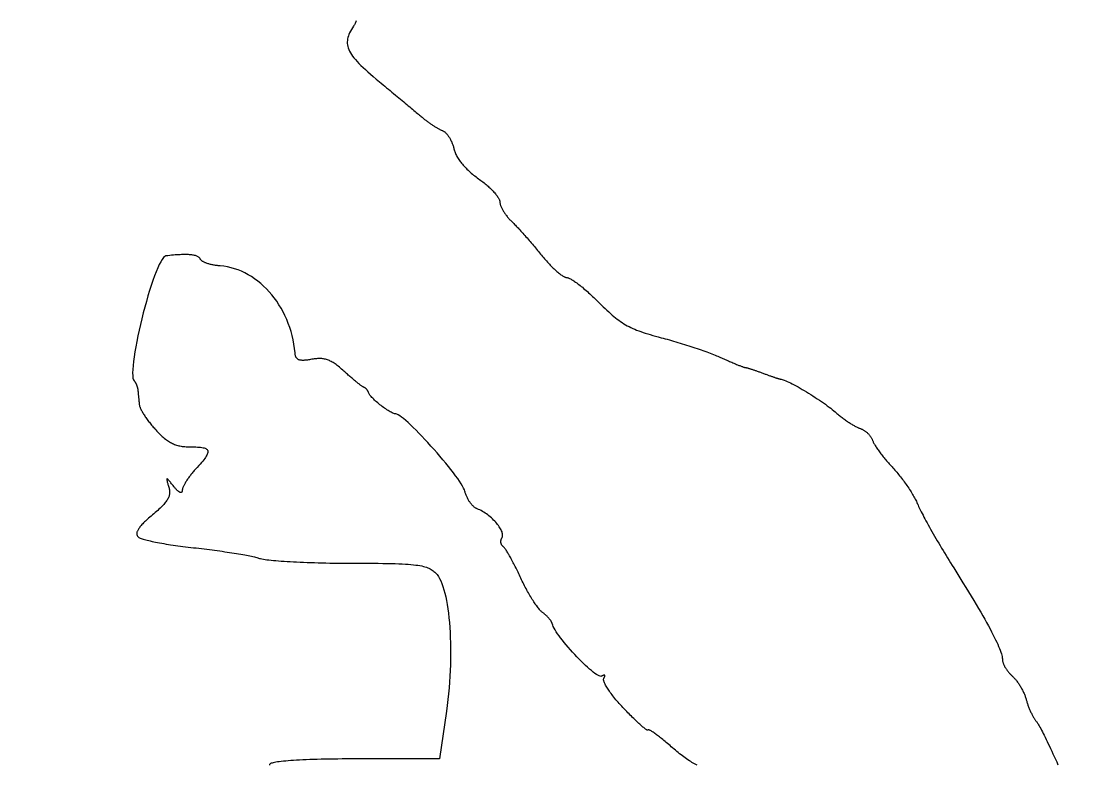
# Model space of a CAD drawing. Extents: x -25 to 25, y -25 to 25.
# Drawn here: x 6.08 to 15.13, y -0.2 to 6.1 of the extents above; entities that cross this region are included whole.
import ezdxf

# ---------------------------------------------------------------- set-up
doc = ezdxf.new("R2010")
doc.units = 0
doc.layers.add('CUT', color=1, linetype='CONTINUOUS')
doc.layers.add('YOUMU', color=7, linetype='CONTINUOUS')

msp = doc.modelspace()

# ---------------------------------------------------------------- linework, layer by layer
at = {"layer": 'CUT'}
msp.add_circle((0, 0), 25, dxfattribs=at)
at = {"layer": 'YOUMU'}
for points in [[(8.914, 6.1023), (8.9107, 6.0946), (8.9073, 6.0872), (8.904, 6.0803), (8.9006, 6.0739), (8.8973, 6.0679), (8.8941, 6.0624), (8.8908, 6.0574), (8.8811, 6.0428), (8.8723, 6.0286), (8.8644, 6.0147), (8.8574, 6.0012), (8.8515, 5.9879), (8.8465, 5.9748), (8.8426, 5.962), (8.8397, 5.9492), (8.8379, 5.9366), (8.8371, 5.924), (8.8375, 5.9113), (8.8389, 5.8987), (8.8416, 5.8859), (8.8454, 5.873), (8.8504, 5.8599), (8.8566, 5.8465), (8.864, 5.8329), (8.8728, 5.8189), (8.8827, 5.8045), (8.894, 5.7898), (8.9066, 5.7745), (8.9206, 5.7587), (8.9359, 5.7424), (8.9526, 5.7255), (8.9708, 5.7078), (8.9903, 5.6895), (9.0113, 5.6705), (9.0338, 5.6506), (9.0578, 5.6299), (9.0833, 5.6083), (9.1103, 5.5858), (9.1253, 5.5734), (9.1403, 5.561), (9.1553, 5.5485), (9.1703, 5.5361), (9.1853, 5.5236), (9.2003, 5.5112), (9.2152, 5.4989), (9.2299, 5.4866), (9.2446, 5.4744), (9.2591, 5.4624), (9.2734, 5.4505), (9.2876, 5.4388), (9.3014, 5.4272), (9.3151, 5.4159), (9.3284, 5.4048), (9.3414, 5.3939), (9.3541, 5.3834), (9.3665, 5.3731), (9.3784, 5.3631), (9.39, 5.3535), (9.401, 5.3443), (9.4117, 5.3354), (9.4218, 5.327), (9.4314, 5.3189), (9.4405, 5.3114), (9.4489, 5.3043), (9.4568, 5.2977), (9.4641, 5.2916), (9.4707, 5.286), (9.4766, 5.281), (9.4819, 5.2766), (9.4868, 5.2725), (9.4919, 5.2683), (9.4971, 5.2642), (9.5024, 5.26), (9.5078, 5.2558), (9.5132, 5.2517), (9.5188, 5.2475), (9.5244, 5.2434), (9.53, 5.2393), (9.5357, 5.2353), (9.5414, 5.2313), (9.5471, 5.2274), (9.5529, 5.2235), (9.5586, 5.2197), (9.5643, 5.2159), (9.57, 5.2123), (9.5756, 5.2087), (9.5812, 5.2052), (9.5867, 5.2019), (9.5921, 5.1986), (9.5974, 5.1955), (9.6027, 5.1925), (9.6078, 5.1896), (9.6128, 5.1869), (9.6177, 5.1843), (9.6224, 5.1819), (9.627, 5.1796), (9.6314, 5.1775), (9.6356, 5.1756), (9.6397, 5.1739), (9.6435, 5.1724), (9.6473, 5.1708), (9.651, 5.1688), (9.6548, 5.1666), (9.6586, 5.164), (9.6624, 5.1612), (9.6662, 5.158), (9.67, 5.1546), (9.6738, 5.1509), (9.6776, 5.147), (9.6813, 5.1428), (9.685, 5.1384), (9.6887, 5.1338), (9.6923, 5.129), (9.6958, 5.1239), (9.6993, 5.1187), (9.7027, 5.1133), (9.7061, 5.1078), (9.7093, 5.102), (9.7125, 5.0962), (9.7156, 5.0902), (9.7185, 5.084), (9.7214, 5.0778), (9.7241, 5.0715), (9.7267, 5.065), (9.7292, 5.0585), (9.7315, 5.0519), (9.7337, 5.0453), (9.7358, 5.0386), (9.7376, 5.0319), (9.7393, 5.0252), (9.7409, 5.0184), (9.7427, 5.0106), (9.7449, 5.0028), (9.7475, 4.9949), (9.7505, 4.9869), (9.7538, 4.9788), (9.7574, 4.9707), (9.7614, 4.9625), (9.7658, 4.9543), (9.7704, 4.946), (9.7755, 4.9377), (9.7808, 4.9293), (9.7865, 4.921), (9.7924, 4.9126), (9.7987, 4.9042), (9.8053, 4.8958), (9.8122, 4.8874), (9.8195, 4.879), (9.8269, 4.8706), (9.8347, 4.8622), (9.8428, 4.8539), (9.8511, 4.8456), (9.8598, 4.8373), (9.8687, 4.829), (9.8778, 4.8208), (9.8872, 4.8127), (9.8969, 4.8046), (9.9068, 4.7966), (9.917, 4.7886), (9.9274, 4.7807), (9.938, 4.7729), (9.9489, 4.7652), (9.9584, 4.7585), (9.9679, 4.7516), (9.9772, 4.7446), (9.9863, 4.7376), (9.9953, 4.7305), (10.0041, 4.7233), (10.0127, 4.7161), (10.0211, 4.7089), (10.0293, 4.7017), (10.0373, 4.6945), (10.045, 4.6873), (10.0525, 4.6801), (10.0597, 4.673), (10.0666, 4.6659), (10.0733, 4.659), (10.0796, 4.6521), (10.0856, 4.6453), (10.0913, 4.6386), (10.0967, 4.6321), (10.1017, 4.6257), (10.1063, 4.6194), (10.1106, 4.6133), (10.1144, 4.6075), (10.1179, 4.6018), (10.1209, 4.5963), (10.1235, 4.5911), (10.1257, 4.5861), (10.1273, 4.5813), (10.1286, 4.5768), (10.1293, 4.5727), (10.1296, 4.5688), (10.1297, 4.5649), (10.1301, 4.5608), (10.1308, 4.5566), (10.1318, 4.5521), (10.133, 4.5475), (10.1344, 4.5426), (10.1361, 4.5377), (10.138, 4.5326), (10.1402, 4.5273), (10.1426, 4.522), (10.1451, 4.5165), (10.1479, 4.5109), (10.1509, 4.5053), (10.1541, 4.4996), (10.1574, 4.4938), (10.161, 4.488), (10.1647, 4.4821), (10.1686, 4.4762), (10.1726, 4.4703), (10.1767, 4.4644), (10.1811, 4.4584), (10.1855, 4.4526), (10.1901, 4.4467), (10.1948, 4.4409), (10.1996, 4.4351), (10.2045, 4.4295), (10.2095, 4.4238), (10.2146, 4.4183), (10.2198, 4.4129), (10.225, 4.4076), (10.2304, 4.4024), (10.2359, 4.3971), (10.2418, 4.3913), (10.248, 4.3851), (10.2546, 4.3785), (10.2614, 4.3714), (10.2685, 4.364), (10.2758, 4.3563), (10.2834, 4.3482), (10.2912, 4.3398), (10.2992, 4.3311), (10.3074, 4.3222), (10.3158, 4.313), (10.3243, 4.3036), (10.3329, 4.2939), (10.3417, 4.2841), (10.3505, 4.2741), (10.3594, 4.2639), (10.3684, 4.2536), (10.3774, 4.2432), (10.3865, 4.2328), (10.3956, 4.2222), (10.4046, 4.2116), (10.4136, 4.201), (10.4226, 4.1903), (10.4315, 4.1797), (10.4403, 4.1691), (10.4491, 4.1586), (10.4577, 4.1481), (10.4662, 4.1377), (10.4745, 4.1274), (10.4826, 4.1173), (10.4907, 4.1073), (10.4989, 4.0974), (10.5071, 4.0877), (10.5154, 4.0781), (10.5236, 4.0687), (10.5319, 4.0595), (10.5402, 4.0505), (10.5484, 4.0416), (10.5567, 4.0331), (10.5648, 4.0247), (10.5729, 4.0166), (10.5809, 4.0088), (10.5888, 4.0012), (10.5966, 3.994), (10.6042, 3.987), (10.6118, 3.9804), (10.6191, 3.9741), (10.6263, 3.9681), (10.6333, 3.9625), (10.6401, 3.9573), (10.6466, 3.9524), (10.653, 3.948), (10.659, 3.944), (10.6648, 3.9403), (10.6704, 3.9372), (10.6756, 3.9345), (10.6805, 3.9322), (10.6851, 3.9304), (10.6894, 3.9291), (10.6933, 3.9283), (10.6968, 3.9281), (10.7004, 3.9278), (10.7046, 3.9269), (10.7093, 3.9254), (10.7144, 3.9234), (10.7201, 3.9209), (10.7262, 3.9178), (10.7327, 3.9142), (10.7397, 3.9101), (10.747, 3.9056), (10.7547, 3.9005), (10.7628, 3.8951), (10.7713, 3.8892), (10.7801, 3.8828), (10.7891, 3.8761), (10.7985, 3.869), (10.8081, 3.8615), (10.818, 3.8536), (10.828, 3.8454), (10.8383, 3.8368), (10.8488, 3.828), (10.8595, 3.8188), (10.8703, 3.8094), (10.8812, 3.7997), (10.8923, 3.7897), (10.9034, 3.7795), (10.9146, 3.7691), (10.9258, 3.7585), (10.9371, 3.7477), (10.9484, 3.7367), (10.9597, 3.7255), (10.971, 3.7142), (10.988, 3.6972), (11.0044, 3.6809), (11.0203, 3.6655), (11.0358, 3.6508), (11.0509, 3.6368), (11.0657, 3.6235), (11.0803, 3.6108), (11.0946, 3.5987), (11.1088, 3.5873), (11.1229, 3.5763), (11.137, 3.5659), (11.151, 3.556), (11.1652, 3.5465), (11.1795, 3.5375), (11.1939, 3.5289), (11.2086, 3.5206), (11.2237, 3.5127), (11.239, 3.505), (11.2548, 3.4977), (11.271, 3.4905), (11.2878, 3.4836), (11.3051, 3.4769), (11.323, 3.4703), (11.3417, 3.4638), (11.3611, 3.4574), (11.3812, 3.4511), (11.4023, 3.4447), (11.4242, 3.4384), (11.4471, 3.432), (11.4711, 3.4255), (11.4961, 3.419), (11.5129, 3.4146), (11.5301, 3.41), (11.5475, 3.4052), (11.5651, 3.4003), (11.5829, 3.3952), (11.6009, 3.39), (11.619, 3.3847), (11.6372, 3.3793), (11.6555, 3.3738), (11.6737, 3.3682), (11.6919, 3.3625), (11.7101, 3.3568), (11.7282, 3.351), (11.7462, 3.3452), (11.7639, 3.3393), (11.7815, 3.3335), (11.7989, 3.3276), (11.816, 3.3218), (11.8328, 3.3159), (11.8492, 3.3101), (11.8653, 3.3044), (11.881, 3.2987), (11.8962, 3.2931), (11.9109, 3.2876), (11.9251, 3.2821), (11.9388, 3.2768), (11.9519, 3.2715), (11.9643, 3.2664), (11.9761, 3.2615), (11.9873, 3.2567), (11.9976, 3.252), (12.0076, 3.2475), (12.0175, 3.243), (12.0273, 3.2386), (12.037, 3.2343), (12.0467, 3.2301), (12.0561, 3.2259), (12.0655, 3.2218), (12.0746, 3.2178), (12.0836, 3.2139), (12.0924, 3.2102), (12.101, 3.2065), (12.1094, 3.203), (12.1176, 3.1995), (12.1255, 3.1963), (12.1331, 3.1931), (12.1405, 3.1901), (12.1475, 3.1872), (12.1543, 3.1846), (12.1607, 3.182), (12.1668, 3.1796), (12.1726, 3.1775), (12.178, 3.1754), (12.183, 3.1736), (12.1876, 3.172), (12.1918, 3.1705), (12.1956, 3.1693), (12.1989, 3.1683), (12.2018, 3.1675), (12.2042, 3.1669), (12.2061, 3.1666), (12.2075, 3.1664), (12.2089, 3.1664), (12.2105, 3.1662), (12.2125, 3.1658), (12.2148, 3.1654), (12.2174, 3.1648), (12.2203, 3.1641), (12.2235, 3.1633), (12.2269, 3.1624), (12.2306, 3.1614), (12.2345, 3.1603), (12.2387, 3.159), (12.2431, 3.1577), (12.2477, 3.1563), (12.2525, 3.1548), (12.2575, 3.1532), (12.2627, 3.1515), (12.2681, 3.1497), (12.2736, 3.1479), (12.2793, 3.146), (12.2851, 3.144), (12.2911, 3.1419), (12.2971, 3.1398), (12.3033, 3.1377), (12.3096, 3.1354), (12.316, 3.1331), (12.3225, 3.1308), (12.329, 3.1284), (12.3356, 3.126), (12.3422, 3.1235), (12.3489, 3.121), (12.3556, 3.1185), (12.3623, 3.1159), (12.369, 3.1134), (12.3756, 3.111), (12.3822, 3.1085), (12.3887, 3.1061), (12.3952, 3.1038), (12.4016, 3.1014), (12.4079, 3.0992), (12.4141, 3.097), (12.4202, 3.0948), (12.4262, 3.0927), (12.432, 3.0907), (12.4377, 3.0887), (12.4432, 3.0868), (12.4486, 3.085), (12.4538, 3.0833), (12.4589, 3.0816), (12.4637, 3.08), (12.4683, 3.0786), (12.4727, 3.0772), (12.4769, 3.0759), (12.4809, 3.0747), (12.4846, 3.0736), (12.488, 3.0726), (12.4912, 3.0717), (12.4941, 3.0709), (12.4967, 3.0703), (12.4991, 3.0697), (12.5011, 3.0693), (12.5028, 3.069), (12.5041, 3.0689), (12.5107, 3.0679), (12.5186, 3.066), (12.5278, 3.063), (12.5382, 3.0592), (12.5497, 3.0545), (12.5622, 3.049), (12.5756, 3.0427), (12.59, 3.0357), (12.605, 3.028), (12.6208, 3.0197), (12.6372, 3.0108), (12.6542, 3.0014), (12.6716, 2.9916), (12.6893, 2.9813), (12.7074, 2.9707), (12.7257, 2.9597), (12.744, 2.9484), (12.7625, 2.937), (12.7809, 2.9253), (12.7991, 2.9135), (12.8172, 2.9017), (12.835, 2.8898), (12.8524, 2.8779), (12.8694, 2.8661), (12.8858, 2.8545), (12.9017, 2.8429), (12.9168, 2.8316), (12.9312, 2.8206), (12.9447, 2.8099), (12.9573, 2.7996), (12.9688, 2.7896), (12.9758, 2.7836), (12.9828, 2.7775), (12.99, 2.7715), (12.9973, 2.7656), (13.0046, 2.7596), (13.0121, 2.7537), (13.0196, 2.7479), (13.0271, 2.7421), (13.0347, 2.7364), (13.0423, 2.7308), (13.0499, 2.7252), (13.0575, 2.7198), (13.0651, 2.7145), (13.0726, 2.7094), (13.0801, 2.7043), (13.0874, 2.6994), (13.0947, 2.6947), (13.1019, 2.6901), (13.109, 2.6857), (13.1159, 2.6815), (13.1227, 2.6775), (13.1294, 2.6737), (13.1358, 2.6701), (13.1421, 2.6667), (13.1482, 2.6636), (13.154, 2.6607), (13.1596, 2.658), (13.165, 2.6557), (13.17, 2.6536), (13.1748, 2.6517), (13.1794, 2.6502), (13.1837, 2.6487), (13.1881, 2.647), (13.1925, 2.6452), (13.1968, 2.6432), (13.2012, 2.641), (13.2056, 2.6386), (13.2099, 2.6361), (13.2141, 2.6334), (13.2184, 2.6306), (13.2226, 2.6277), (13.2267, 2.6246), (13.2308, 2.6214), (13.2348, 2.6182), (13.2387, 2.6148), (13.2425, 2.6113), (13.2463, 2.6077), (13.2499, 2.604), (13.2534, 2.6003), (13.2569, 2.5965), (13.2601, 2.5926), (13.2633, 2.5887), (13.2663, 2.5847), (13.2692, 2.5807), (13.2719, 2.5767), (13.2745, 2.5726), (13.2768, 2.5685), (13.279, 2.5644), (13.2811, 2.5603), (13.2829, 2.5563), (13.2845, 2.5522), (13.286, 2.5481), (13.2875, 2.5439), (13.2894, 2.5392), (13.2917, 2.5343), (13.2943, 2.5289), (13.2973, 2.5233), (13.3006, 2.5173), (13.3043, 2.5111), (13.3082, 2.5045), (13.3125, 2.4977), (13.3171, 2.4907), (13.3219, 2.4834), (13.327, 2.4759), (13.3324, 2.4682), (13.338, 2.4604), (13.3438, 2.4524), (13.3498, 2.4442), (13.3561, 2.4359), (13.3625, 2.4275), (13.3692, 2.419), (13.3759, 2.4104), (13.3829, 2.4017), (13.39, 2.393), (13.3972, 2.3843), (13.4045, 2.3755), (13.412, 2.3668), (13.4195, 2.358), (13.4272, 2.3493), (13.4349, 2.3407), (13.4426, 2.3321), (13.4504, 2.3236), (13.4583, 2.3152), (13.4662, 2.3067), (13.4741, 2.2979), (13.4821, 2.2888), (13.4902, 2.2794), (13.4982, 2.2698), (13.5063, 2.26), (13.5144, 2.25), (13.5224, 2.2398), (13.5304, 2.2295), (13.5384, 2.219), (13.5463, 2.2085), (13.5541, 2.1978), (13.5618, 2.1871), (13.5694, 2.1763), (13.5769, 2.1655), (13.5842, 2.1547), (13.5914, 2.1439), (13.5984, 2.1332), (13.6053, 2.1225), (13.6119, 2.1119), (13.6183, 2.1015), (13.6245, 2.0911), (13.6304, 2.0809), (13.6361, 2.0709), (13.6415, 2.0611), (13.6467, 2.0515), (13.6515, 2.0421), (13.656, 2.033), (13.6602, 2.0241), (13.664, 2.0156), (13.6675, 2.0074), (13.6711, 1.9989), (13.6753, 1.9894), (13.6801, 1.979), (13.6855, 1.9677), (13.6915, 1.9556), (13.698, 1.9427), (13.705, 1.929), (13.7125, 1.9146), (13.7205, 1.8995), (13.7289, 1.8838), (13.7378, 1.8674), (13.7471, 1.8505), (13.7567, 1.833), (13.7668, 1.815), (13.7771, 1.7966), (13.7878, 1.7777), (13.7988, 1.7585), (13.8101, 1.7389), (13.8216, 1.719), (13.8334, 1.6988), (13.8454, 1.6784), (13.8575, 1.6578), (13.8699, 1.637), (13.8824, 1.6162), (13.895, 1.5952), (13.9078, 1.5742), (13.9206, 1.5532), (13.9335, 1.5322), (13.9464, 1.5113), (13.9593, 1.4904), (13.9723, 1.4698), (13.9995, 1.4264), (14.0257, 1.3843), (14.051, 1.3436), (14.0753, 1.3041), (14.0986, 1.266), (14.1209, 1.2291), (14.1423, 1.1935), (14.1628, 1.1592), (14.1823, 1.1261), (14.2008, 1.0942), (14.2185, 1.0636), (14.2352, 1.0341), (14.251, 1.0059), (14.2658, 0.9789), (14.2798, 0.953), (14.2929, 0.9283), (14.3051, 0.9047), (14.3164, 0.8823), (14.3268, 0.861), (14.3364, 0.8408), (14.3451, 0.8217), (14.3529, 0.8037), (14.3599, 0.7868), (14.366, 0.7709), (14.3713, 0.7561), (14.3758, 0.7423), (14.3794, 0.7296), (14.3822, 0.7179), (14.3842, 0.7071), (14.3854, 0.6974), (14.3858, 0.6886), (14.386, 0.6852), (14.3863, 0.6817), (14.3869, 0.6779), (14.3877, 0.6741), (14.3887, 0.6701), (14.39, 0.6659), (14.3914, 0.6617), (14.393, 0.6573), (14.3948, 0.6528), (14.3969, 0.6483), (14.399, 0.6436), (14.4014, 0.6389), (14.4039, 0.6342), (14.4066, 0.6293), (14.4095, 0.6245), (14.4125, 0.6196), (14.4156, 0.6147), (14.4189, 0.6098), (14.4223, 0.6048), (14.4259, 0.5999), (14.4295, 0.595), (14.4333, 0.5901), (14.4372, 0.5853), (14.4412, 0.5805), (14.4453, 0.5758), (14.4494, 0.5711), (14.4537, 0.5665), (14.458, 0.562), (14.4624, 0.5576), (14.4669, 0.5533), (14.4714, 0.5491), (14.476, 0.5449), (14.4806, 0.5403), (14.4852, 0.5355), (14.4898, 0.5305), (14.4944, 0.5252), (14.499, 0.5197), (14.5036, 0.514), (14.5081, 0.5081), (14.5127, 0.502), (14.5171, 0.4958), (14.5216, 0.4894), (14.5259, 0.4829), (14.5302, 0.4762), (14.5345, 0.4695), (14.5386, 0.4627), (14.5427, 0.4557), (14.5466, 0.4487), (14.5505, 0.4417), (14.5542, 0.4346), (14.5578, 0.4275), (14.5613, 0.4204), (14.5646, 0.4133), (14.5678, 0.4062), (14.5708, 0.3991), (14.5737, 0.3921), (14.5763, 0.3852), (14.5789, 0.3783), (14.5812, 0.3715), (14.5833, 0.3648), (14.5852, 0.3582), (14.5869, 0.3518), (14.5886, 0.3453), (14.5904, 0.3388), (14.5923, 0.3322), (14.5944, 0.3255), (14.5966, 0.3187), (14.5989, 0.3119), (14.6013, 0.3051), (14.6038, 0.2982), (14.6064, 0.2913), (14.6091, 0.2844), (14.6118, 0.2776), (14.6147, 0.2708), (14.6176, 0.264), (14.6206, 0.2573), (14.6236, 0.2506), (14.6267, 0.2441), (14.6298, 0.2376), (14.633, 0.2312), (14.6362, 0.225), (14.6395, 0.2189), (14.6427, 0.213), (14.646, 0.2072), (14.6493, 0.2016), (14.6526, 0.1962), (14.6558, 0.1909), (14.6591, 0.1859), (14.6624, 0.1812), (14.6656, 0.1767), (14.6688, 0.1724), (14.672, 0.1684), (14.6751, 0.1647), (14.6785, 0.1604), (14.6824, 0.1548), (14.6868, 0.1479), (14.6917, 0.1398), (14.6972, 0.1304), (14.703, 0.1199), (14.7094, 0.1082), (14.7161, 0.0955), (14.7232, 0.0817), (14.7308, 0.0669), (14.7387, 0.0511), (14.7469, 0.0344), (14.7555, 0.0168), (14.7644, -0.0017), (14.7736, -0.0209), (14.783, -0.041), (14.7928, -0.0618), (14.8027, -0.0832), (14.8129, -0.1053), (14.8232, -0.128), (14.8337, -0.1513), (14.8444, -0.1751), (14.8553, -0.1994)], [(11.7994, -0.2022), (11.789, -0.1967), (11.7783, -0.1908), (11.7675, -0.1846), (11.7564, -0.178), (11.7453, -0.1711), (11.734, -0.1639), (11.7225, -0.1564), (11.7109, -0.1486), (11.6993, -0.1405), (11.6875, -0.1321), (11.6757, -0.1234), (11.6638, -0.1144), (11.6519, -0.1052), (11.6399, -0.0958), (11.6279, -0.0861), (11.616, -0.0761), (11.604, -0.0659), (11.592, -0.0555), (11.581, -0.0459), (11.5702, -0.0365), (11.5595, -0.0273), (11.549, -0.0183), (11.5386, -0.0096), (11.5285, -0.0011), (11.5186, 0.007), (11.5089, 0.015), (11.4995, 0.0226), (11.4903, 0.0299), (11.4814, 0.0369), (11.4728, 0.0436), (11.4645, 0.05), (11.4565, 0.056), (11.4489, 0.0617), (11.4416, 0.067), (11.4347, 0.0719), (11.4281, 0.0764), (11.422, 0.0806), (11.4162, 0.0843), (11.4109, 0.0877), (11.406, 0.0906), (11.4016, 0.093), (11.3976, 0.095), (11.3941, 0.0966), (11.3911, 0.0977), (11.3886, 0.0983), (11.3867, 0.0984), (11.3853, 0.098), (11.3844, 0.0971), (11.3841, 0.0957), (11.3838, 0.0943), (11.383, 0.0935), (11.3816, 0.0933), (11.3797, 0.0936), (11.3773, 0.0946), (11.3744, 0.0961), (11.371, 0.0981), (11.3672, 0.1006), (11.3629, 0.1037), (11.3581, 0.1072), (11.3529, 0.1113), (11.3474, 0.1158), (11.3414, 0.1208), (11.335, 0.1262), (11.3283, 0.132), (11.3212, 0.1383), (11.3138, 0.145), (11.306, 0.1521), (11.2979, 0.1596), (11.2896, 0.1674), (11.2809, 0.1756), (11.272, 0.1842), (11.2629, 0.1931), (11.2535, 0.2023), (11.2438, 0.2118), (11.234, 0.2216), (11.224, 0.2317), (11.2137, 0.2421), (11.2033, 0.2527), (11.1928, 0.2636), (11.1821, 0.2747), (11.1715, 0.2859), (11.161, 0.2971), (11.1508, 0.3083), (11.1409, 0.3194), (11.1312, 0.3305), (11.1218, 0.3414), (11.1127, 0.3523), (11.1038, 0.363), (11.0953, 0.3736), (11.0871, 0.384), (11.0792, 0.3943), (11.0717, 0.4043), (11.0645, 0.4142), (11.0577, 0.4238), (11.0512, 0.4331), (11.0452, 0.4422), (11.0395, 0.451), (11.0343, 0.4595), (11.0295, 0.4677), (11.0252, 0.4755), (11.0213, 0.4829), (11.0178, 0.49), (11.0149, 0.4967), (11.0124, 0.503), (11.0104, 0.5088), (11.009, 0.5142), (11.008, 0.5191), (11.0076, 0.5235), (11.0078, 0.5274), (11.0085, 0.5308), (11.0098, 0.5336), (11.0114, 0.5362), (11.0128, 0.5387), (11.014, 0.541), (11.0151, 0.5432), (11.0161, 0.5453), (11.0169, 0.5473), (11.0175, 0.5491), (11.018, 0.5508), (11.0184, 0.5524), (11.0186, 0.5538), (11.0186, 0.5551), (11.0185, 0.5563), (11.0183, 0.5573), (11.0179, 0.5583), (11.0174, 0.559), (11.0168, 0.5596), (11.016, 0.5601), (11.0151, 0.5605), (11.014, 0.5607), (11.0128, 0.5608), (11.0115, 0.5607), (11.01, 0.5604), (11.0084, 0.5601), (11.0067, 0.5596), (11.0048, 0.5589), (11.0028, 0.5581), (11.0007, 0.5571), (10.9985, 0.556), (10.9961, 0.5547), (10.9936, 0.5533), (10.991, 0.5518), (10.9857, 0.5502), (10.9785, 0.5511), (10.9697, 0.5542), (10.9593, 0.5594), (10.9476, 0.5666), (10.9345, 0.5756), (10.9204, 0.5863), (10.9052, 0.5985), (10.8891, 0.6122), (10.8723, 0.6271), (10.8549, 0.6432), (10.837, 0.6603), (10.8187, 0.6782), (10.8001, 0.6969), (10.7815, 0.7162), (10.7629, 0.7359), (10.7444, 0.7559), (10.7262, 0.7762), (10.7084, 0.7965), (10.6912, 0.8166), (10.6746, 0.8366), (10.6588, 0.8562), (10.644, 0.8753), (10.6302, 0.8937), (10.6176, 0.9114), (10.6063, 0.9282), (10.5964, 0.9439), (10.5882, 0.9584), (10.5816, 0.9716), (10.5768, 0.9834), (10.5741, 0.9935), (10.5735, 0.996), (10.5728, 0.9985), (10.5718, 1.0012), (10.5707, 1.0039), (10.5694, 1.0068), (10.5679, 1.0097), (10.5663, 1.0127), (10.5645, 1.0158), (10.5625, 1.0189), (10.5604, 1.0221), (10.5582, 1.0253), (10.5558, 1.0286), (10.5532, 1.032), (10.5506, 1.0353), (10.5478, 1.0387), (10.5449, 1.0421), (10.5419, 1.0455), (10.5388, 1.0489), (10.5356, 1.0523), (10.5323, 1.0556), (10.5289, 1.059), (10.5255, 1.0623), (10.5219, 1.0656), (10.5183, 1.0689), (10.5147, 1.0721), (10.5109, 1.0753), (10.5072, 1.0784), (10.5033, 1.0815), (10.4995, 1.0844), (10.4956, 1.0873), (10.4917, 1.0901), (10.4876, 1.0932), (10.4833, 1.0969), (10.4787, 1.1012), (10.4739, 1.1061), (10.469, 1.1115), (10.4638, 1.1174), (10.4584, 1.1239), (10.4529, 1.1309), (10.4472, 1.1384), (10.4413, 1.1463), (10.4353, 1.1546), (10.4292, 1.1634), (10.423, 1.1726), (10.4167, 1.1821), (10.4103, 1.192), (10.4039, 1.2022), (10.3974, 1.2127), (10.3908, 1.2235), (10.3843, 1.2346), (10.3777, 1.246), (10.3711, 1.2575), (10.3645, 1.2693), (10.3579, 1.2813), (10.3514, 1.2934), (10.3449, 1.3057), (10.3385, 1.3181), (10.3321, 1.3306), (10.3259, 1.3432), (10.3197, 1.3559), (10.3137, 1.3686), (10.3077, 1.3813), (10.3019, 1.394), (10.296, 1.4067), (10.29, 1.4192), (10.2841, 1.4316), (10.2782, 1.4438), (10.2722, 1.4559), (10.2663, 1.4678), (10.2604, 1.4795), (10.2546, 1.4909), (10.2488, 1.5022), (10.2431, 1.5131), (10.2374, 1.5238), (10.2319, 1.5342), (10.2264, 1.5443), (10.221, 1.5541), (10.2158, 1.5635), (10.2106, 1.5725), (10.2057, 1.5811), (10.2008, 1.5894), (10.1961, 1.5972), (10.1916, 1.6045), (10.1873, 1.6114), (10.1831, 1.6178), (10.1792, 1.6237), (10.1754, 1.6291), (10.1719, 1.6339), (10.1686, 1.6382), (10.1656, 1.6419), (10.1628, 1.645), (10.1602, 1.6475), (10.158, 1.6493), (10.1559, 1.6509), (10.1539, 1.6526), (10.1521, 1.6544), (10.1504, 1.6563), (10.1487, 1.6583), (10.1472, 1.6604), (10.1458, 1.6626), (10.1445, 1.6648), (10.1434, 1.6671), (10.1423, 1.6695), (10.1414, 1.672), (10.1406, 1.6745), (10.1398, 1.6771), (10.1393, 1.6797), (10.1388, 1.6823), (10.1384, 1.685), (10.1382, 1.6878), (10.1381, 1.6905), (10.1381, 1.6933), (10.1382, 1.6961), (10.1385, 1.6989), (10.1389, 1.7017), (10.1394, 1.7045), (10.14, 1.7072), (10.1407, 1.71), (10.1416, 1.7128), (10.1426, 1.7155), (10.1437, 1.7182), (10.145, 1.7209), (10.1464, 1.7235), (10.1479, 1.7261), (10.1506, 1.7315), (10.1523, 1.7374), (10.1531, 1.7438), (10.1529, 1.7507), (10.152, 1.7581), (10.1502, 1.7658), (10.1476, 1.7738), (10.1443, 1.7822), (10.1402, 1.7908), (10.1355, 1.7996), (10.1301, 1.8087), (10.1241, 1.8179), (10.1175, 1.8272), (10.1103, 1.8366), (10.1027, 1.846), (10.0945, 1.8554), (10.0859, 1.8648), (10.0769, 1.8741), (10.0675, 1.8832), (10.0577, 1.8922), (10.0477, 1.901), (10.0373, 1.9096), (10.0267, 1.9179), (10.0159, 1.9258), (10.0049, 1.9335), (9.9938, 1.9407), (9.9826, 1.9475), (9.9712, 1.9538), (9.9599, 1.9596), (9.9485, 1.9648), (9.9371, 1.9695), (9.9332, 1.9711), (9.9292, 1.9731), (9.9252, 1.9754), (9.9212, 1.9779), (9.9172, 1.9808), (9.9132, 1.9839), (9.9092, 1.9872), (9.9052, 1.9908), (9.9012, 1.9947), (9.8972, 1.9987), (9.8933, 2.003), (9.8894, 2.0075), (9.8856, 2.0122), (9.8818, 2.017), (9.8781, 2.0221), (9.8745, 2.0273), (9.8709, 2.0326), (9.8674, 2.0381), (9.864, 2.0437), (9.8608, 2.0495), (9.8576, 2.0553), (9.8545, 2.0613), (9.8516, 2.0673), (9.8488, 2.0734), (9.8461, 2.0796), (9.8436, 2.0859), (9.8412, 2.0922), (9.839, 2.0985), (9.837, 2.1049), (9.8351, 2.1112), (9.8334, 2.1176), (9.8292, 2.1301), (9.8224, 2.1449), (9.8131, 2.162), (9.8016, 2.1812), (9.7879, 2.2022), (9.7722, 2.2249), (9.7548, 2.2491), (9.7358, 2.2746), (9.7153, 2.3011), (9.6936, 2.3285), (9.6708, 2.3567), (9.647, 2.3854), (9.6225, 2.4144), (9.5975, 2.4435), (9.572, 2.4725), (9.5463, 2.5014), (9.5205, 2.5297), (9.4948, 2.5574), (9.4694, 2.5843), (9.4444, 2.6102), (9.4201, 2.6349), (9.3966, 2.6581), (9.374, 2.6798), (9.3526, 2.6997), (9.3324, 2.7176), (9.3138, 2.7333), (9.2968, 2.7467), (9.2816, 2.7575), (9.2684, 2.7655), (9.2574, 2.7706), (9.2487, 2.7726), (9.2437, 2.7732), (9.2379, 2.7746), (9.2315, 2.7768), (9.2245, 2.7796), (9.2169, 2.7831), (9.2088, 2.7872), (9.2004, 2.7918), (9.1915, 2.797), (9.1824, 2.8026), (9.173, 2.8087), (9.1633, 2.8151), (9.1536, 2.8218), (9.1437, 2.8289), (9.1339, 2.8362), (9.124, 2.8437), (9.1143, 2.8513), (9.1047, 2.859), (9.0953, 2.8669), (9.0862, 2.8747), (9.0773, 2.8825), (9.0689, 2.8902), (9.0609, 2.8978), (9.0534, 2.9053), (9.0464, 2.9125), (9.04, 2.9195), (9.0343, 2.9262), (9.0293, 2.9326), (9.0251, 2.9385), (9.0218, 2.944), (9.0193, 2.9491), (9.0177, 2.9536), (9.0173, 2.9554), (9.0167, 2.9572), (9.0161, 2.959), (9.0154, 2.9608), (9.0146, 2.9626), (9.0137, 2.9644), (9.0128, 2.9662), (9.0118, 2.968), (9.0107, 2.9698), (9.0096, 2.9715), (9.0085, 2.9732), (9.0072, 2.9749), (9.006, 2.9766), (9.0046, 2.9783), (9.0033, 2.9799), (9.0019, 2.9814), (9.0004, 2.983), (8.9989, 2.9845), (8.9974, 2.9859), (8.9959, 2.9873), (8.9943, 2.9886), (8.9927, 2.9899), (8.9911, 2.9911), (8.9894, 2.9923), (8.9878, 2.9934), (8.9861, 2.9944), (8.9844, 2.9954), (8.9827, 2.9963), (8.981, 2.9971), (8.9793, 2.9978), (8.9777, 2.9984), (8.9758, 2.9992), (8.9735, 3.0003), (8.971, 3.0017), (8.9681, 3.0035), (8.9649, 3.0055), (8.9614, 3.0079), (8.9576, 3.0105), (8.9535, 3.0134), (8.9491, 3.0166), (8.9445, 3.0201), (8.9397, 3.0238), (8.9346, 3.0277), (8.9293, 3.0319), (8.9238, 3.0362), (8.9181, 3.0408), (8.9122, 3.0456), (8.9061, 3.0506), (8.8999, 3.0558), (8.8935, 3.0611), (8.887, 3.0666), (8.8803, 3.0723), (8.8736, 3.0781), (8.8667, 3.084), (8.8598, 3.09), (8.8528, 3.0962), (8.8457, 3.1025), (8.8385, 3.1089), (8.8313, 3.1153), (8.8241, 3.1218), (8.8169, 3.1284), (8.8096, 3.1351), (8.7994, 3.1444), (8.7895, 3.1533), (8.7798, 3.1617), (8.7704, 3.1696), (8.7612, 3.1771), (8.7522, 3.1841), (8.7434, 3.1907), (8.7348, 3.1968), (8.7263, 3.2025), (8.718, 3.2078), (8.7097, 3.2127), (8.7016, 3.2172), (8.6935, 3.2213), (8.6855, 3.225), (8.6775, 3.2283), (8.6696, 3.2313), (8.6616, 3.2339), (8.6536, 3.2361), (8.6455, 3.238), (8.6374, 3.2395), (8.6291, 3.2407), (8.6208, 3.2415), (8.6123, 3.2421), (8.6037, 3.2423), (8.5949, 3.2422), (8.586, 3.2418), (8.5768, 3.2411), (8.5674, 3.2402), (8.5577, 3.2389), (8.5478, 3.2374), (8.5375, 3.2357), (8.5273, 3.2339), (8.5176, 3.2322), (8.5083, 3.2308), (8.4995, 3.2296), (8.4912, 3.2286), (8.4833, 3.2278), (8.4758, 3.2272), (8.4687, 3.2269), (8.4621, 3.2268), (8.4558, 3.2269), (8.4499, 3.2272), (8.4443, 3.2278), (8.4392, 3.2286), (8.4344, 3.2297), (8.4299, 3.231), (8.4257, 3.2326), (8.4219, 3.2344), (8.4183, 3.2365), (8.4151, 3.2388), (8.4121, 3.2415), (8.4095, 3.2444), (8.407, 3.2475), (8.4049, 3.251), (8.4029, 3.2548), (8.4012, 3.2588), (8.3997, 3.2631), (8.3984, 3.2678), (8.3974, 3.2727), (8.3965, 3.278), (8.3957, 3.2835), (8.3952, 3.2894), (8.3914, 3.3268), (8.386, 3.3638), (8.3793, 3.4002), (8.371, 3.4361), (8.3614, 3.4715), (8.3505, 3.5062), (8.3382, 3.5402), (8.3247, 3.5735), (8.31, 3.606), (8.2941, 3.6377), (8.277, 3.6685), (8.2589, 3.6984), (8.2397, 3.7273), (8.2194, 3.7552), (8.1982, 3.7821), (8.1761, 3.8078), (8.1531, 3.8323), (8.1293, 3.8557), (8.1046, 3.8777), (8.0792, 3.8985), (8.053, 3.9179), (8.0262, 3.9359), (7.9988, 3.9525), (7.9707, 3.9675), (7.9421, 3.981), (7.913, 3.9929), (7.8834, 4.0032), (7.8533, 4.0117), (7.8229, 4.0185), (7.7921, 4.0236), (7.7611, 4.0267), (7.7531, 4.0274), (7.7451, 4.0281), (7.7372, 4.029), (7.7294, 4.03), (7.7217, 4.0311), (7.7141, 4.0323), (7.7066, 4.0336), (7.6992, 4.035), (7.692, 4.0365), (7.6849, 4.0381), (7.678, 4.0398), (7.6713, 4.0416), (7.6647, 4.0434), (7.6583, 4.0453), (7.6522, 4.0473), (7.6462, 4.0494), (7.6406, 4.0515), (7.6351, 4.0536), (7.6299, 4.0558), (7.625, 4.0581), (7.6203, 4.0604), (7.616, 4.0628), (7.6119, 4.0652), (7.6082, 4.0676), (7.6048, 4.07), (7.6018, 4.0725), (7.5991, 4.075), (7.5967, 4.0775), (7.5948, 4.08), (7.5932, 4.0825), (7.592, 4.0851), (7.5903, 4.0888), (7.588, 4.0923), (7.5852, 4.0956), (7.5819, 4.0987), (7.5781, 4.1017), (7.5737, 4.1045), (7.5688, 4.107), (7.5634, 4.1094), (7.5575, 4.1116), (7.551, 4.1136), (7.544, 4.1154), (7.5366, 4.117), (7.5286, 4.1184), (7.5201, 4.1196), (7.5111, 4.1207), (7.5017, 4.1215), (7.4917, 4.1222), (7.4812, 4.1226), (7.4702, 4.1229), (7.4588, 4.123), (7.4468, 4.1228), (7.4344, 4.1225), (7.4214, 4.122), (7.408, 4.1213), (7.3942, 4.1204), (7.3798, 4.1193), (7.365, 4.118), (7.3497, 4.1166), (7.3339, 4.1149), (7.3177, 4.113), (7.3009, 4.1109), (7.2913, 4.1068), (7.2808, 4.0971), (7.2695, 4.0821), (7.2576, 4.0622), (7.2451, 4.0379), (7.2322, 4.0094), (7.2189, 3.9771), (7.2053, 3.9415), (7.1915, 3.9029), (7.1776, 3.8616), (7.1637, 3.8181), (7.1499, 3.7727), (7.1364, 3.7258), (7.1231, 3.6778), (7.1102, 3.629), (7.0977, 3.5799), (7.0859, 3.5307), (7.0747, 3.4819), (7.0643, 3.4339), (7.0547, 3.387), (7.0461, 3.3415), (7.0385, 3.298), (7.0321, 3.2567), (7.0269, 3.218), (7.023, 3.1823), (7.0206, 3.15), (7.0197, 3.1214), (7.0204, 3.0969), (7.0228, 3.077), (7.0271, 3.0619), (7.0332, 3.052), (7.0346, 3.0506), (7.036, 3.049), (7.0374, 3.0473), (7.0387, 3.0454), (7.0401, 3.0435), (7.0415, 3.0414), (7.0428, 3.0393), (7.0441, 3.0371), (7.0454, 3.0348), (7.0467, 3.0323), (7.0479, 3.0299), (7.0492, 3.0273), (7.0504, 3.0247), (7.0515, 3.022), (7.0527, 3.0193), (7.0538, 3.0165), (7.0548, 3.0137), (7.0558, 3.0109), (7.0568, 3.008), (7.0577, 3.005), (7.0586, 3.0021), (7.0595, 2.9992), (7.0603, 2.9962), (7.061, 2.9932), (7.0617, 2.9903), (7.0623, 2.9873), (7.0628, 2.9844), (7.0633, 2.9815), (7.0638, 2.9786), (7.0641, 2.9757), (7.0644, 2.9729), (7.0647, 2.97), (7.065, 2.9669), (7.0653, 2.9638), (7.0656, 2.9604), (7.0659, 2.957), (7.0663, 2.9534), (7.0666, 2.9498), (7.067, 2.946), (7.0673, 2.9422), (7.0677, 2.9382), (7.0681, 2.9342), (7.0685, 2.9301), (7.0689, 2.926), (7.0693, 2.9218), (7.0697, 2.9176), (7.0701, 2.9133), (7.0706, 2.9091), (7.071, 2.9048), (7.0714, 2.9005), (7.0718, 2.8962), (7.0722, 2.8919), (7.0726, 2.8876), (7.0731, 2.8834), (7.0735, 2.8792), (7.0739, 2.8751), (7.0743, 2.871), (7.0747, 2.8669), (7.0751, 2.863), (7.0755, 2.8591), (7.0758, 2.8553), (7.0762, 2.8516), (7.0767, 2.8478), (7.0776, 2.8436), (7.0789, 2.8391), (7.0805, 2.8343), (7.0824, 2.8292), (7.0846, 2.8238), (7.0872, 2.8181), (7.09, 2.8121), (7.0931, 2.806), (7.0965, 2.7995), (7.1002, 2.7929), (7.1041, 2.7861), (7.1083, 2.7791), (7.1127, 2.7719), (7.1174, 2.7646), (7.1222, 2.7571), (7.1273, 2.7495), (7.1326, 2.7418), (7.138, 2.7341), (7.1437, 2.7262), (7.1495, 2.7183), (7.1555, 2.7103), (7.1616, 2.7023), (7.1679, 2.6942), (7.1743, 2.6862), (7.1808, 2.6782), (7.1874, 2.6702), (7.1942, 2.6622), (7.201, 2.6544), (7.2079, 2.6465), (7.2149, 2.6388), (7.2246, 2.6283), (7.2341, 2.6183), (7.2434, 2.6087), (7.2526, 2.5997), (7.2616, 2.591), (7.2706, 2.5828), (7.2794, 2.575), (7.2881, 2.5677), (7.2968, 2.5607), (7.3054, 2.5542), (7.3139, 2.548), (7.3225, 2.5423), (7.3311, 2.5369), (7.3397, 2.5319), (7.3483, 2.5272), (7.357, 2.5229), (7.3657, 2.519), (7.3746, 2.5153), (7.3835, 2.512), (7.3926, 2.509), (7.4018, 2.5063), (7.4112, 2.504), (7.4208, 2.5019), (7.4306, 2.5), (7.4406, 2.4985), (7.4508, 2.4972), (7.4613, 2.4962), (7.4721, 2.4954), (7.4831, 2.4948), (7.4945, 2.4945), (7.5061, 2.4944), (7.5238, 2.4943), (7.5404, 2.494), (7.5559, 2.4935), (7.5703, 2.4928), (7.5835, 2.4918), (7.5956, 2.4905), (7.6066, 2.4889), (7.6166, 2.4869), (7.6254, 2.4847), (7.6331, 2.4821), (7.6398, 2.479), (7.6454, 2.4756), (7.6499, 2.4718), (7.6533, 2.4675), (7.6557, 2.4627), (7.657, 2.4574), (7.6573, 2.4517), (7.6565, 2.4454), (7.6547, 2.4385), (7.6518, 2.4311), (7.6479, 2.4231), (7.643, 2.4144), (7.6371, 2.4051), (7.6301, 2.3952), (7.6221, 2.3846), (7.6132, 2.3733), (7.6032, 2.3612), (7.5923, 2.3485), (7.5803, 2.3349), (7.5674, 2.3206), (7.5535, 2.3055), (7.5475, 2.299), (7.5417, 2.2925), (7.5359, 2.2859), (7.5302, 2.2792), (7.5246, 2.2725), (7.5192, 2.2658), (7.5138, 2.2591), (7.5086, 2.2523), (7.5034, 2.2456), (7.4985, 2.2389), (7.4936, 2.2323), (7.489, 2.2257), (7.4844, 2.2191), (7.4801, 2.2127), (7.4759, 2.2063), (7.472, 2.2), (7.4682, 2.1939), (7.4646, 2.1878), (7.4612, 2.182), (7.4581, 2.1762), (7.4551, 2.1706), (7.4524, 2.1653), (7.45, 2.16), (7.4478, 2.155), (7.4458, 2.1503), (7.4442, 2.1457), (7.4427, 2.1414), (7.4416, 2.1373), (7.4408, 2.1335), (7.4403, 2.13), (7.44, 2.1267), (7.4398, 2.1235), (7.4395, 2.1206), (7.439, 2.118), (7.4383, 2.1157), (7.4375, 2.1136), (7.4365, 2.1119), (7.4353, 2.1104), (7.434, 2.1092), (7.4325, 2.1083), (7.4309, 2.1077), (7.4292, 2.1074), (7.4273, 2.1074), (7.4253, 2.1076), (7.4231, 2.1081), (7.4208, 2.1089), (7.4183, 2.11), (7.4158, 2.1113), (7.4131, 2.113), (7.4103, 2.1149), (7.4074, 2.117), (7.4043, 2.1195), (7.4012, 2.1222), (7.3979, 2.1251), (7.3945, 2.1284), (7.3911, 2.1319), (7.3875, 2.1356), (7.3838, 2.1397), (7.38, 2.144), (7.3762, 2.1485), (7.3722, 2.1533), (7.3682, 2.1584), (7.3617, 2.1667), (7.3555, 2.1744), (7.3499, 2.1816), (7.3446, 2.1883), (7.3397, 2.1944), (7.3352, 2.1999), (7.3311, 2.2048), (7.3274, 2.2092), (7.324, 2.213), (7.321, 2.2163), (7.3183, 2.219), (7.316, 2.2211), (7.3141, 2.2227), (7.3124, 2.2237), (7.3111, 2.2241), (7.31, 2.2239), (7.3093, 2.2232), (7.3089, 2.2218), (7.3088, 2.22), (7.3089, 2.2175), (7.3093, 2.2144), (7.31, 2.2108), (7.3109, 2.2066), (7.3121, 2.2018), (7.3135, 2.1964), (7.3151, 2.1904), (7.3169, 2.1839), (7.319, 2.1767), (7.3213, 2.169), (7.3237, 2.1607), (7.3264, 2.1517), (7.3284, 2.1445), (7.33, 2.1375), (7.3313, 2.1306), (7.3322, 2.1237), (7.3328, 2.1169), (7.333, 2.1102), (7.3328, 2.1036), (7.3322, 2.097), (7.3312, 2.0903), (7.3298, 2.0837), (7.3279, 2.0771), (7.3256, 2.0705), (7.3229, 2.0638), (7.3197, 2.057), (7.3161, 2.0502), (7.312, 2.0432), (7.3074, 2.0362), (7.3023, 2.029), (7.2967, 2.0217), (7.2906, 2.0142), (7.2839, 2.0066), (7.2768, 1.9987), (7.2691, 1.9907), (7.2609, 1.9824), (7.2521, 1.9739), (7.2427, 1.9652), (7.2328, 1.9562), (7.2222, 1.9469), (7.2111, 1.9372), (7.1994, 1.9273), (7.1871, 1.9171), (7.176, 1.9079), (7.1655, 1.899), (7.1554, 1.8903), (7.1459, 1.8818), (7.1368, 1.8736), (7.1282, 1.8656), (7.1201, 1.8578), (7.1125, 1.8503), (7.1054, 1.843), (7.0987, 1.8359), (7.0925, 1.829), (7.0868, 1.8223), (7.0816, 1.8159), (7.0768, 1.8096), (7.0725, 1.8036), (7.0687, 1.7977), (7.0654, 1.7921), (7.0625, 1.7866), (7.06, 1.7813), (7.058, 1.7763), (7.0565, 1.7714), (7.0555, 1.7667), (7.0548, 1.7621), (7.0547, 1.7578), (7.055, 1.7536), (7.0557, 1.7496), (7.0569, 1.7457), (7.0585, 1.742), (7.0605, 1.7385), (7.063, 1.7351), (7.066, 1.7319), (7.069, 1.7293), (7.0732, 1.7267), (7.0785, 1.724), (7.0848, 1.7212), (7.0922, 1.7183), (7.1005, 1.7154), (7.1098, 1.7124), (7.1201, 1.7094), (7.1312, 1.7063), (7.1432, 1.7032), (7.156, 1.7), (7.1696, 1.6968), (7.1839, 1.6936), (7.199, 1.6904), (7.2148, 1.6872), (7.2313, 1.684), (7.2483, 1.6808), (7.266, 1.6776), (7.2842, 1.6744), (7.303, 1.6712), (7.3222, 1.6681), (7.3419, 1.665), (7.3621, 1.6619), (7.3826, 1.6589), (7.4035, 1.656), (7.4248, 1.6531), (7.4463, 1.6503), (7.4681, 1.6476), (7.4901, 1.645), (7.5123, 1.6424), (7.5347, 1.64), (7.5572, 1.6375), (7.5798, 1.635), (7.6024, 1.6324), (7.6249, 1.6297), (7.6475, 1.6269), (7.6699, 1.6241), (7.6922, 1.6213), (7.7143, 1.6183), (7.7362, 1.6154), (7.7579, 1.6124), (7.7793, 1.6093), (7.8003, 1.6063), (7.821, 1.6032), (7.8413, 1.6001), (7.8611, 1.597), (7.8805, 1.5939), (7.8993, 1.5908), (7.9176, 1.5878), (7.9353, 1.5847), (7.9523, 1.5817), (7.9687, 1.5787), (7.9843, 1.5757), (7.9992, 1.5728), (8.0133, 1.5699), (8.0266, 1.5671), (8.039, 1.5644), (8.0505, 1.5617), (8.061, 1.5591), (8.0706, 1.5566), (8.0791, 1.5541), (8.0866, 1.5518), (8.0943, 1.5495), (8.1038, 1.5473), (8.1148, 1.5451), (8.1274, 1.5429), (8.1416, 1.5407), (8.1571, 1.5386), (8.1741, 1.5366), (8.1924, 1.5346), (8.2121, 1.5326), (8.2329, 1.5307), (8.2549, 1.5289), (8.2781, 1.5271), (8.3023, 1.5254), (8.3275, 1.5237), (8.3537, 1.5221), (8.3808, 1.5206), (8.4088, 1.5192), (8.4376, 1.5178), (8.4671, 1.5166), (8.4973, 1.5154), (8.5281, 1.5143), (8.5595, 1.5133), (8.5915, 1.5123), (8.6239, 1.5115), (8.6567, 1.5108), (8.6899, 1.5102), (8.7234, 1.5097), (8.7572, 1.5093), (8.7911, 1.509), (8.8252, 1.5088), (8.8594, 1.5087), (8.9129, 1.5087), (8.9635, 1.5086), (9.0113, 1.5084), (9.0563, 1.5081), (9.0986, 1.5077), (9.1385, 1.5072), (9.1759, 1.5066), (9.2109, 1.5058), (9.2436, 1.5049), (9.2742, 1.5039), (9.3028, 1.5026), (9.3293, 1.5012), (9.354, 1.4996), (9.3769, 1.4977), (9.3981, 1.4957), (9.4178, 1.4934), (9.4359, 1.4909), (9.4526, 1.4882), (9.4681, 1.4852), (9.4823, 1.4819), (9.4954, 1.4784), (9.5075, 1.4745), (9.5186, 1.4704), (9.529, 1.4659), (9.5386, 1.4611), (9.5475, 1.456), (9.556, 1.4505), (9.5639, 1.4447), (9.5716, 1.4385), (9.579, 1.4319), (9.5862, 1.4249), (9.5976, 1.4119), (9.6086, 1.3964), (9.619, 1.3785), (9.629, 1.3582), (9.6384, 1.3356), (9.6473, 1.3109), (9.6556, 1.2841), (9.6634, 1.2554), (9.6707, 1.2247), (9.6774, 1.1923), (9.6835, 1.1581), (9.689, 1.1223), (9.694, 1.085), (9.6984, 1.0462), (9.7022, 1.0061), (9.7054, 0.9648), (9.708, 0.9223), (9.71, 0.8787), (9.7114, 0.8341), (9.7121, 0.7886), (9.7122, 0.7423), (9.7117, 0.6953), (9.7105, 0.6476), (9.7086, 0.5994), (9.7061, 0.5508), (9.7029, 0.5018), (9.6991, 0.4526), (9.6946, 0.4032), (9.6893, 0.3537), (9.6834, 0.3042), (9.6768, 0.2548), (9.6196, -0.149), (8.914, -0.149), (8.8735, -0.149), (8.8338, -0.1492), (8.795, -0.1495), (8.7571, -0.1499), (8.7201, -0.1503), (8.6841, -0.1509), (8.649, -0.1516), (8.615, -0.1524), (8.582, -0.1533), (8.5501, -0.1543), (8.5192, -0.1554), (8.4896, -0.1565), (8.461, -0.1578), (8.4337, -0.1591), (8.4076, -0.1606), (8.3827, -0.1621), (8.3592, -0.1637), (8.3369, -0.1654), (8.316, -0.1672), (8.2965, -0.169), (8.2783, -0.1709), (8.2616, -0.1729), (8.2464, -0.175), (8.2326, -0.1771), (8.2204, -0.1793), (8.2097, -0.1816), (8.2006, -0.1839), (8.1931, -0.1863), (8.1873, -0.1888), (8.1831, -0.1913), (8.1806, -0.1938), (8.1793, -0.1969), (8.1783, -0.2011)]]:
    msp.add_lwpolyline(points, dxfattribs=at)

doc.saveas('drawing.dxf')
